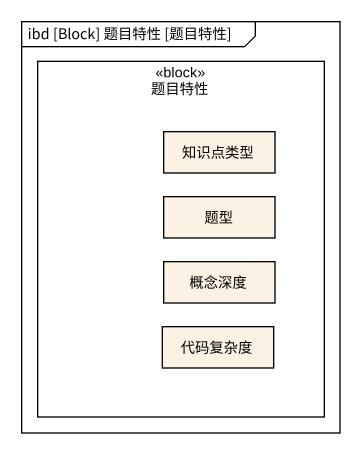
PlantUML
@startuml
mainframe ibd [Block] 题目特性 [题目特性]
rectangle 题目特性 <<block>> {
  rectangle 知识点类型
  rectangle 题型
  rectangle 概念深度
  rectangle 代码复杂度
}
@enduml
